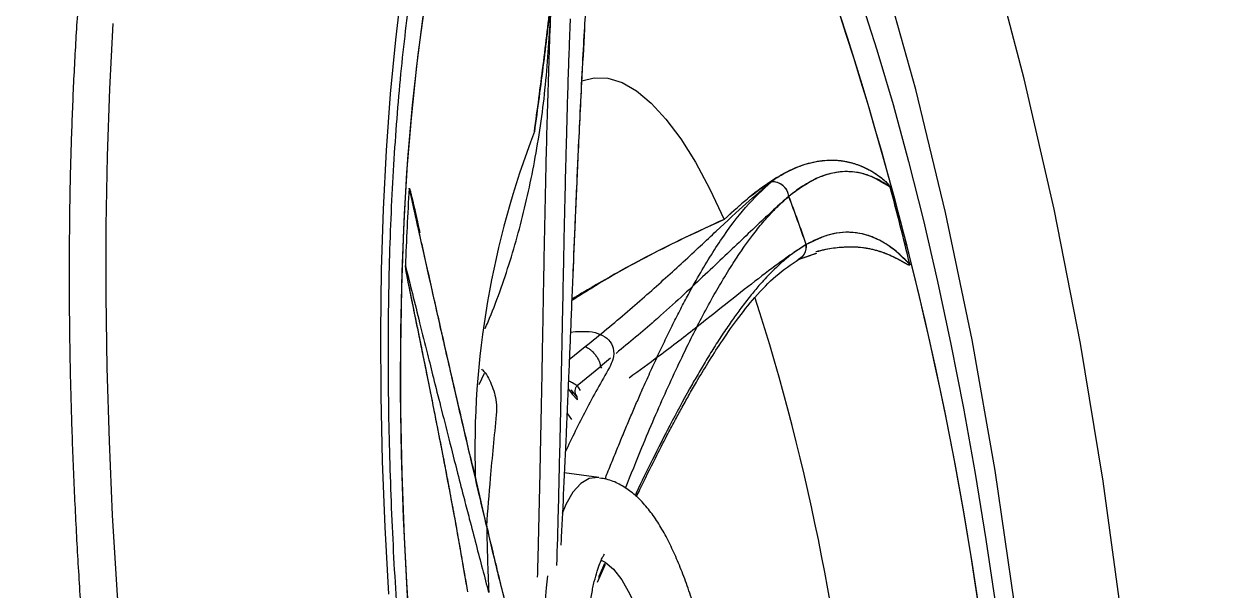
# Model space of a CAD drawing. Header units: inches. Extents: x 0 to 84, y -22 to 124.
# Drawn here: x 8.244 to 9.731, y 16.31 to 17.016 of the extents above; entities that cross this region are included whole.
import ezdxf

# ---------------------------------------------------------------- set-up
doc = ezdxf.new("R2010")
doc.units = ezdxf.units.IN
doc.header["$MEASUREMENT"] = 0
doc.layers.add('1', color=4, linetype='Continuous')
doc.layers.add('EXPORT', color=7, linetype='Continuous')
doc.layers.get('EXPORT').off()

# ---------------------------------------------------------------- blocks, each defined once
blk = doc.blocks.new('3.65 -1')
at = {"layer": '1', "color": 3, "linetype": 'Continuous', "lineweight": 25}
for p, q in [((0.3148, -0.4733), (0.3117, -0.4734)), ((0.4895, -0.4832), (0.503, -0.4914)), ((0.3579, -0.6189), (0.3685, -0.5768)), ((0.4337, -0.5932), (0.4423, -0.5883)), ((0.4722, -0.5929), (0.4649, -0.5974)), ((0.2285, -0.6032), (0.2497, -0.6155)), ((0.2509, -0.6142), (0.2363, -0.606)), ((0.4649, -0.5974), (0.4571, -0.603)), ((0.4603, -0.6032), (0.4627, -0.602)), ((0.4613, -0.6026), (0.4705, -0.5964)), ((0.4627, -0.602), (0.4664, -0.599)), ((0.475, -0.6045), (0.4952, -0.636)), ((0.5081, -0.5983), (0.5221, -0.6199)), ((0.542, -0.6035), (0.542, -0.61)), ((0.4952, -0.636), (0.493, -0.637)), ((0.5044, -0.6496), (0.4952, -0.636)), ((0.7052, -0.8792), (0.701, -0.8725)), ((0.7057, -0.8803), (0.701, -0.8727)), ((0.601, -0.8953), (0.6043, -0.9094)), ((0.601, -0.8956), (0.6044, -0.9099)), ((0.6043, -0.9094), (0.6065, -0.9184)), ((0.6044, -0.9099), (0.6066, -0.9192))]:
    blk.add_line(p, q, dxfattribs=at)
at = {"layer": '1', "linetype": 'Continuous', "lineweight": 25, "flags": 128}
blk.add_lwpolyline([(0.9863, -0.0785), (0.9057, -0.0655), (0.8226, -0.0535), (0.7372, -0.0426), (0.6497, -0.033), (0.5604, -0.0245), (0.4695, -0.0173), (0.3773, -0.0113), (0.2839, -0.0066), (0.1898, -0.0031), (0.095, -0.0009), (0, 0), (-0.0951, -0.0004), (-0.19, -0.0021), (-0.2844, -0.005), (-0.3781, -0.0093), (-0.4708, -0.0147), (-0.5623, -0.0215), (-0.6523, -0.0295), (-0.7405, -0.0386), (-0.8268, -0.049), (-0.9108, -0.0605)], dxfattribs=at)
at = {"layer": '1', "color": 3, "linetype": 'Continuous', "lineweight": 25, "flags": 128}
for points in [[(0.2421, -0.3429), (0.3255, -0.3475), (0.4077, -0.3533), (0.4885, -0.3603), (0.5676, -0.3686), (0.6446, -0.378), (0.7195, -0.3885), (0.7918, -0.4002), (0.8614, -0.413), (0.928, -0.4267), (0.9914, -0.4415)], [(0.2288, -0.3656), (0.31, -0.3701), (0.39, -0.3758), (0.4685, -0.3829), (0.5452, -0.3911), (0.6198, -0.4005), (0.6922, -0.4111), (0.7619, -0.4227), (0.8288, -0.4355), (0.8926, -0.4492), (0.953, -0.4639)], [(0.1735, -0.3632), (0.2545, -0.3669), (0.3346, -0.3717), (0.4134, -0.3778), (0.4907, -0.3851), (0.5661, -0.3936), (0.6395, -0.4032), (0.7105, -0.414), (0.7788, -0.4258), (0.8444, -0.4387), (0.9068, -0.4525), (0.9659, -0.4673)], [(0.3579, -0.6189), (0.3581, -0.618), (0.3581, -0.6069), (0.3531, -0.5958), (0.3434, -0.5849), (0.3289, -0.5744), (0.3185, -0.5686)], [(0.475, -0.6045), (0.4717, -0.6061), (0.4685, -0.6076)], [(0.2556, -0.61), (0.2522, -0.6154), (0.2425, -0.6246), (0.228, -0.6335), (0.2092, -0.6417), (0.1863, -0.6492), (0.1597, -0.6559), (0.1299, -0.6615), (0.0975, -0.6661), (0.063, -0.6696), (0.027, -0.6718), (-0.0098, -0.6728), (-0.0467, -0.6724), (-0.0832, -0.6708), (-0.1185, -0.668), (-0.152, -0.664), (-0.1832, -0.6588), (-0.2115, -0.6526), (-0.2363, -0.6455), (-0.2572, -0.6377), (-0.2739, -0.6291), (-0.286, -0.6201), (-0.2934, -0.6107), (-0.2934, -0.6107)], [(0.8519, -0.6518), (0.854, -0.6672), (0.8516, -0.6843), (0.8443, -0.7012), (0.832, -0.718), (0.8148, -0.7345), (0.793, -0.7506), (0.7665, -0.7662), (0.7355, -0.7812), (0.7002, -0.7956), (0.6608, -0.8093)], [(0.8519, -0.6518), (0.854, -0.6672), (0.8516, -0.6843), (0.8443, -0.7012), (0.832, -0.718), (0.8148, -0.7345), (0.793, -0.7506), (0.7665, -0.7662), (0.7355, -0.7812), (0.7002, -0.7956), (0.6608, -0.8093)], [(1.2717, -0.8955), (1.2464, -0.9072), (1.2014, -0.9259), (1.1522, -0.9439), (1.099, -0.9612), (1.042, -0.9776), (0.9815, -0.9931), (0.9175, -1.0077), (0.8504, -1.0213), (0.7804, -1.0339), (0.7077, -1.0454), (0.6325, -1.0557), (0.555, -1.065), (0.4757, -1.073), (0.3947, -1.0799), (0.3122, -1.0855), (0.2287, -1.0898), (0.1443, -1.0929), (0.0594, -1.0947), (0.0406, -1.095)]]:
    blk.add_lwpolyline(points, dxfattribs=at)
at = {"layer": '1', "color": 3, "linetype": 'Continuous', "lineweight": 25}
for centre, radius, start, end in [((0.1634, -3.752), 3.3786, 80.1433, 81.7764), ((0.1634, -3.7519), 3.3785, 80.1431, 81.7756), ((0.0045, -3.8065), 3.3472, 84.7339, 86.1251), ((0.2889, -1.5622), 1.0996, 62.5818, 85.5265), ((-0.0013, -1.6275), 1.1126, 77.3153, 89.5517), ((-0.0047, 1.9064), 2.8006, 268.0045, 281.643), ((0.2693, 0.6848), 1.6298, 282.37, 284.618), ((0.2693, 0.6846), 1.6298, 282.3702, 284.6182), ((-0.0119, 3.3639), 4.4387, 256.7037, 281.8458), ((-0.0126, 3.3615), 4.4364, 256.765, 281.9156), ((0.1178, 2.6247), 3.6867, 277.2024, 278.7427), ((0.1178, 2.6248), 3.6868, 277.2026, 278.7427)]:
    blk.add_arc(centre, radius, start, end, dxfattribs=at)
at = {"layer": '1', "linetype": 'Continuous', "lineweight": 25}
blk.add_open_spline([(1.7676, -0.5554), (1.7688, -0.554), (1.7758, -0.5452), (1.7855, -0.5285), (1.7964, -0.5052), (1.8033, -0.481), (1.8065, -0.456), (1.8055, -0.4301), (1.8, -0.4044), (1.7902, -0.3793), (1.7767, -0.3552), (1.7592, -0.3316), (1.7378, -0.3085), (1.7126, -0.286), (1.6839, -0.2641), (1.6516, -0.2428), (1.6159, -0.2222), (1.5768, -0.2022), (1.5345, -0.1828), (1.4889, -0.164), (1.4401, -0.1459), (1.3883, -0.1284), (1.3336, -0.1116), (1.276, -0.0955), (1.2156, -0.0802), (1.1527, -0.0656), (1.0873, -0.0518), (1.0196, -0.0388), (0.9497, -0.0267), (0.8778, -0.0155), (0.8041, -0.0051), (0.7287, 0.0043), (0.652, 0.0128), (0.574, 0.0204), (0.4953, 0.0269), (0.4161, 0.0325), (0.3373, 0.0371), (0.2606, 0.0407), (0.1905, 0.0431), (0.1291, 0.0447), (0.0607, 0.0459), (0.0123, 0.0461), (-0.019, 0.0462)], degree=3, knots=[0, 0, 0, 0, 0.004903, 0.0291008, 0.0532003, 0.0773195, 0.1017391, 0.1269196, 0.1534297, 0.1782475, 0.2036878, 0.2296701, 0.2560048, 0.2825136, 0.3090857, 0.3356414, 0.3621761, 0.3886889, 0.4151814, 0.4416557, 0.468114, 0.4945582, 0.5209896, 0.5474086, 0.5738155, 0.6002095, 0.6265892, 0.6529525, 0.6792959, 0.7056148, 0.7319022, 0.7581479, 0.7843366, 0.8104443, 0.8364308, 0.8622237, 0.8876783, 0.9124552, 0.9355279, 0.9543553, 0.970543, 1, 1, 1, 1], dxfattribs=at)
at = {"layer": '1', "color": 3, "linetype": 'Continuous', "lineweight": 25}
for points, knots in [([(-0.019, -0.3459), (0.0075, -0.346), (0.045, -0.3461), (0.1006, -0.3471), (0.1484, -0.3483), (0.2051, -0.3503), (0.2643, -0.3531), (0.3258, -0.3566), (0.3884, -0.361), (0.4516, -0.3662), (0.5147, -0.3723), (0.5774, -0.3792), (0.6392, -0.387), (0.6997, -0.3955), (0.7588, -0.4049), (0.8162, -0.4149), (0.8716, -0.4257), (0.9248, -0.4372), (0.9757, -0.4492), (1.024, -0.4618), (1.0697, -0.4749), (1.1125, -0.4885), (1.1524, -0.5025), (1.1893, -0.5167), (1.2231, -0.5312), (1.2537, -0.5459), (1.2811, -0.5606), (1.3052, -0.5753), (1.3262, -0.5898), (1.344, -0.604), (1.3587, -0.618), (1.3704, -0.6314), (1.3794, -0.6444), (1.3856, -0.6568), (1.3896, -0.6691), (1.3901, -0.677), (1.3904, -0.6812)], [0, 0, 0, 0, 0.035425, 0.05008, 0.074343, 0.099533, 0.126527, 0.154643, 0.183603, 0.213182, 0.243218, 0.273592, 0.304209, 0.334997, 0.365895, 0.396854, 0.427831, 0.458786, 0.489687, 0.5205, 0.551195, 0.581741, 0.612109, 0.64227, 0.672196, 0.701863, 0.73125, 0.760347, 0.789163, 0.817738, 0.846166, 0.874617, 0.903384, 0.933048, 0.964694, 1, 1, 1, 1]), ([(0.6466, -0.4081), (0.6348, -0.4097), (0.6103, -0.4131), (0.5729, -0.4181), (0.5371, -0.423), (0.5018, -0.4279), (0.4657, -0.4329), (0.4251, -0.4386), (0.3855, -0.4442), (0.3518, -0.449), (0.3214, -0.4534), (0.2918, -0.4578), (0.2604, -0.4624), (0.2405, -0.4654), (0.2307, -0.4669)], [0, 0, 0, 0, 0.077922, 0.161387, 0.250209, 0.3191, 0.402607, 0.50027, 0.605453, 0.688534, 0.750179, 0.834915, 0.918174, 1, 1, 1, 1]), ([(0.2342, -0.4411), (0.2478, -0.4403), (0.2779, -0.4386), (0.3202, -0.4357), (0.3614, -0.4326), (0.3933, -0.4301), (0.4236, -0.4276), (0.4496, -0.4254), (0.4763, -0.4231), (0.5022, -0.4208), (0.5274, -0.4185), (0.5497, -0.4165), (0.5683, -0.4148), (0.5833, -0.4134), (0.5989, -0.4119), (0.615, -0.4104), (0.6303, -0.4091), (0.6396, -0.4084), (0.6444, -0.4081), (0.6459, -0.4081), (0.6464, -0.4081), (0.6466, -0.4081), (0.6467, -0.4082)], [0, 0, 0, 0, 0.114041, 0.252205, 0.3313, 0.427284, 0.488869, 0.551032, 0.613779, 0.677115, 0.732309, 0.787917, 0.830125, 0.859175, 0.888974, 0.935242, 0.967506, 0.990143, 0.996617, 0.998673, 0.999422, 1, 1, 1, 1]), ([(0.2363, -0.441), (0.244, -0.4405), (0.26, -0.4396), (0.2861, -0.438), (0.3124, -0.4362), (0.3364, -0.4345), (0.3579, -0.4329), (0.3796, -0.4312), (0.4074, -0.429), (0.4434, -0.426), (0.4829, -0.4225), (0.5177, -0.4194), (0.5438, -0.417), (0.5642, -0.4151), (0.5819, -0.4135), (0.5996, -0.4118), (0.6163, -0.4103), (0.6312, -0.409), (0.6402, -0.4083), (0.6446, -0.4081), (0.6459, -0.4081), (0.6464, -0.4081), (0.6466, -0.4081), (0.6466, -0.4081)], [0, 0, 0, 0, 0.065167, 0.135869, 0.212272, 0.2742, 0.322003, 0.376226, 0.437003, 0.527469, 0.637487, 0.71773, 0.771009, 0.817748, 0.857831, 0.891158, 0.937764, 0.970339, 0.990891, 0.996828, 0.99874, 0.999446, 1, 1, 1, 1]), ([(0.7417, -0.4233), (0.7111, -0.4266), (0.6519, -0.4331), (0.5682, -0.4425), (0.4816, -0.4526), (0.3953, -0.4629), (0.3383, -0.4699), (0.3117, -0.4731)], [0, 0, 0, 0, 0.1983, 0.383977, 0.557019, 0.792773, 1, 1, 1, 1]), ([(0.7417, -0.4233), (0.7193, -0.4257), (0.6752, -0.4306), (0.6099, -0.4379), (0.5502, -0.4447), (0.4944, -0.4512), (0.4442, -0.4572), (0.3969, -0.4629), (0.3529, -0.4683), (0.3255, -0.4716), (0.3117, -0.4734)], [0, 0, 0, 0, 0.145408, 0.284998, 0.430831, 0.5467, 0.669364, 0.785052, 0.891131, 1, 1, 1, 1]), ([(0.7417, -0.4233), (0.7418, -0.4233), (0.7418, -0.4233), (0.7419, -0.4233), (0.742, -0.4234), (0.742, -0.4234), (0.7419, -0.4234), (0.7418, -0.4235), (0.7414, -0.4236), (0.7406, -0.4238), (0.7379, -0.4243), (0.7325, -0.425), (0.7254, -0.4259), (0.7178, -0.4268), (0.7105, -0.4277), (0.7029, -0.4285), (0.6946, -0.4294), (0.6888, -0.43), (0.6856, -0.4303), (0.6853, -0.4304)], [0, 0, 0, 0, 0.002176, 0.004072, 0.005842, 0.007668, 0.00972, 0.01212, 0.018229, 0.036558, 0.063663, 0.165576, 0.320016, 0.438178, 0.559502, 0.696062, 0.834953, 0.985188, 1, 1, 1, 1]), ([(0.7417, -0.4233), (0.7418, -0.4233), (0.7419, -0.4233), (0.7419, -0.4233), (0.742, -0.4234), (0.742, -0.4234), (0.7419, -0.4234), (0.7418, -0.4235), (0.7414, -0.4236), (0.7394, -0.4241), (0.7359, -0.4246), (0.7312, -0.4252), (0.7265, -0.4258), (0.721, -0.4265), (0.7131, -0.4274), (0.7025, -0.4286), (0.693, -0.4296), (0.6873, -0.4302), (0.6863, -0.4303)], [0, 0, 0, 0, 0.0031969, 0.0045934, 0.0059336, 0.0072866, 0.0087217, 0.0120459, 0.02141, 0.0351547, 0.1377387, 0.2054877, 0.2882871, 0.3861134, 0.4989225, 0.7023542, 0.9433178, 1, 1, 1, 1]), ([(0.3117, -0.4734), (0.3016, -0.4746), (0.279, -0.4774), (0.2432, -0.482), (0.2066, -0.487), (0.1748, -0.4914), (0.1486, -0.4951), (0.1266, -0.4982), (0.1055, -0.5013), (0.0904, -0.5035), (0.0822, -0.5047), (0.0806, -0.5049)], [0, 0, 0, 0, 0.112489, 0.25159, 0.417176, 0.559271, 0.661705, 0.770651, 0.86799, 0.973449, 1, 1, 1, 1]), ([(0.0847, -0.5047), (0.097, -0.5029), (0.1245, -0.4989), (0.1748, -0.4918), (0.2381, -0.4831), (0.2885, -0.4768), (0.3151, -0.4735)], [0, 0, 0, 0, 0.191915, 0.428138, 0.697519, 1, 1, 1, 1]), ([(0.3125, -0.4738), (0.3272, -0.472), (0.3561, -0.4685), (0.3868, -0.4648), (0.4019, -0.463)], [0, 0, 0, 0, 0.508956, 1, 1, 1, 1]), ([(0.4495, -0.5004), (0.4235, -0.4949), (0.3777, -0.4853), (0.3327, -0.4768), (0.3132, -0.4731)], [0, 0, 0, 0, 0.567497, 1, 1, 1, 1]), ([(0.5084, -0.4882), (0.508, -0.4886), (0.5025, -0.4937), (0.4876, -0.4993), (0.4677, -0.5031), (0.4548, -0.5012), (0.4495, -0.5004)], [0, 0, 0, 0, 0.0265, 0.365438, 0.738679, 1, 1, 1, 1]), ([(0.5581, -0.4984), (0.5607, -0.4999), (0.5747, -0.5081), (0.6015, -0.5216), (0.6385, -0.5388), (0.6904, -0.5601), (0.7595, -0.5836), (0.8475, -0.6066), (0.9073, -0.6167), (0.9379, -0.6219)], [0, 0, 0, 0, 0.022366, 0.122449, 0.223456, 0.325708, 0.537397, 0.762634, 1, 1, 1, 1]), ([(0.243, -0.5297), (0.2483, -0.5304), (0.2614, -0.5322), (0.2825, -0.535), (0.3062, -0.5382), (0.3297, -0.5413), (0.3529, -0.5444), (0.3761, -0.5475), (0.4019, -0.5508), (0.4307, -0.5546), (0.4624, -0.5587), (0.4944, -0.5628), (0.5264, -0.5669), (0.5586, -0.571), (0.5909, -0.5751), (0.6469, -0.5823), (0.7274, -0.5927), (0.8331, -0.6069), (0.9026, -0.617), (0.9379, -0.6221)], [0, 0, 0, 0, 0.023618, 0.058963, 0.093864, 0.128331, 0.162378, 0.196017, 0.229259, 0.274874, 0.320472, 0.366073, 0.4117, 0.457379, 0.50314, 0.549015, 0.694913, 0.844681, 1, 1, 1, 1]), ([(0.2548, -0.5552), (0.2771, -0.5582), (0.3319, -0.5658), (0.4217, -0.5777), (0.5036, -0.5884), (0.5679, -0.5967), (0.6126, -0.6025), (0.6588, -0.6085), (0.7029, -0.6143), (0.7437, -0.6197), (0.7831, -0.6251), (0.8232, -0.6306), (0.864, -0.6363), (0.8998, -0.6415), (0.921, -0.6447), (0.9303, -0.646)], [0, 0, 0, 0, 0.102879, 0.252471, 0.402022, 0.464249, 0.534193, 0.597201, 0.665689, 0.72661, 0.775762, 0.839106, 0.903831, 0.957397, 1, 1, 1, 1]), ([(0.6129, -0.6142), (0.6045, -0.6129), (0.5845, -0.6099), (0.554, -0.6053), (0.5223, -0.6005), (0.4766, -0.5936), (0.4191, -0.5847), (0.3514, -0.5742), (0.3058, -0.567), (0.2826, -0.5633), (0.2792, -0.5627)], [0, 0, 0, 0, 0.074944, 0.1776, 0.271689, 0.357359, 0.585203, 0.78707, 0.968726, 1, 1, 1, 1]), ([(-0.019, -0.567), (-0.0065, -0.5671), (0.0112, -0.5673), (0.0368, -0.5683), (0.0581, -0.5694), (0.0828, -0.5713), (0.1076, -0.5738), (0.1322, -0.5769), (0.1556, -0.5806), (0.1776, -0.5849), (0.1975, -0.5895), (0.2151, -0.5943), (0.2301, -0.5992), (0.2423, -0.6041), (0.2516, -0.6085), (0.258, -0.6123), (0.2615, -0.6147), (0.2626, -0.6161), (0.2624, -0.6157), (0.2624, -0.6157)], [0, 0, 0, 0, 0.090884, 0.127328, 0.18744, 0.24905, 0.314219, 0.381065, 0.448721, 0.516436, 0.583593, 0.64964, 0.714064, 0.776379, 0.836152, 0.893079, 0.947123, 0.998737, 1, 1, 1, 1]), ([(0.4928, -0.6469), (0.4764, -0.6351), (0.4452, -0.6126), (0.4106, -0.5909), (0.3942, -0.5807)], [0, 0, 0, 0, 0.524237, 1, 1, 1, 1]), ([(0.4823, -0.5944), (0.4812, -0.5961), (0.4785, -0.6006), (0.4763, -0.603), (0.475, -0.6045)], [0, 0, 0, 0, 0.389154, 1, 1, 1, 1]), ([(0.7952, -0.586), (0.8223, -0.5928), (0.8773, -0.6064), (0.9311, -0.6187), (0.9584, -0.625)], [0, 0, 0, 0, 0.492761, 1, 1, 1, 1]), ([(0.9611, -0.6256), (0.9339, -0.6194), (0.8792, -0.6069), (0.8233, -0.593), (0.7952, -0.586)], [0, 0, 0, 0, 0.497969, 1, 1, 1, 1]), ([(0.2319, -0.605), (0.232, -0.6051), (0.2331, -0.6061), (0.2348, -0.606), (0.2363, -0.606)], [0, 0, 0, 0, 0.08157, 1, 1, 1, 1]), ([(0.4571, -0.603), (0.4581, -0.6031), (0.46, -0.6032), (0.4618, -0.6024), (0.4627, -0.602)], [0, 0, 0, 0, 0.499999, 1, 1, 1, 1]), ([(0.475, -0.6045), (0.474, -0.6037), (0.4722, -0.6021), (0.469, -0.6009), (0.4656, -0.6007), (0.4637, -0.6016), (0.4627, -0.602)], [0, 0, 0, 0, 0.249999, 0.500001, 0.750001, 1, 1, 1, 1]), ([(0.4704, -0.5964), (0.4703, -0.5965), (0.4695, -0.597), (0.4676, -0.5975), (0.4658, -0.5975), (0.4649, -0.5974)], [0, 0, 0, 0, 0.058728, 0.529366, 1, 1, 1, 1]), ([(0.6608, -0.8093), (0.6454, -0.7634), (0.6229, -0.6965), (0.591, -0.6302), (0.581, -0.6094)], [0, 0, 0, 0, 0.6861974, 1, 1, 1, 1]), ([(-0.019, -0.7368), (-0.0054, -0.7367), (0.0136, -0.7365), (0.0414, -0.7354), (0.0647, -0.7342), (0.0918, -0.7321), (0.1192, -0.7294), (0.1468, -0.7258), (0.1737, -0.7216), (0.1996, -0.7166), (0.2242, -0.7109), (0.2472, -0.7044), (0.2685, -0.6973), (0.2881, -0.6892), (0.306, -0.6801), (0.322, -0.6696), (0.3359, -0.6577), (0.347, -0.644), (0.3544, -0.6313), (0.3564, -0.6227), (0.3571, -0.6198)], [0, 0, 0, 0, 0.076704, 0.107452, 0.158267, 0.210495, 0.266004, 0.323334, 0.381922, 0.441336, 0.501312, 0.561711, 0.622518, 0.683839, 0.745872, 0.808553, 0.869019, 0.923929, 0.974299, 1, 1, 1, 1]), ([(0.542, -0.61), (0.5416, -0.6158), (0.5409, -0.6273), (0.5355, -0.641), (0.5273, -0.6508), (0.516, -0.6553), (0.5039, -0.6539), (0.496, -0.6489), (0.4928, -0.6469)], [0, 0, 0, 0, 0.15744, 0.31461, 0.478921, 0.660342, 0.860124, 1, 1, 1, 1]), ([(0.5221, -0.6199), (0.5216, -0.6208), (0.5204, -0.6227), (0.5178, -0.6257), (0.5144, -0.6287), (0.5104, -0.6314), (0.5062, -0.6336), (0.502, -0.6352), (0.4983, -0.636), (0.4962, -0.636), (0.4952, -0.636)], [0, 0, 0, 0, 0.113299, 0.236063, 0.36606, 0.5, 0.633942, 0.763938, 0.886701, 1, 1, 1, 1]), ([(0.5221, -0.6199), (0.5284, -0.6297), (0.541, -0.6493), (0.5598, -0.6771), (0.5783, -0.7037), (0.5965, -0.729), (0.6204, -0.7617), (0.6489, -0.7997), (0.6793, -0.8405), (0.6936, -0.8616), (0.701, -0.8725)], [0, 0, 0, 0, 0.084281, 0.168842, 0.25393, 0.339803, 0.426735, 0.606708, 0.798198, 1, 1, 1, 1]), ([(0.6608, -0.8093), (0.6552, -0.7921), (0.6444, -0.7596), (0.6272, -0.7138), (0.6092, -0.6694), (0.5946, -0.6353), (0.5848, -0.6146), (0.5825, -0.6096)], [0, 0, 0, 0, 0.258481, 0.487172, 0.686619, 0.925454, 1, 1, 1, 1]), ([(0.6128, -0.6146), (0.6353, -0.618), (0.6846, -0.6255), (0.7637, -0.6377), (0.8428, -0.6502), (0.8936, -0.6588), (0.9156, -0.6625)], [0, 0, 0, 0, 0.219026, 0.478537, 0.77446, 1, 1, 1, 1]), ([(0.9492, -0.6674), (0.9371, -0.6654), (0.9102, -0.6608), (0.8648, -0.6533), (0.8154, -0.6454), (0.7696, -0.6382), (0.7298, -0.632), (0.6949, -0.6267), (0.6595, -0.6213), (0.6326, -0.6172), (0.6168, -0.6148), (0.6129, -0.6142)], [0, 0, 0, 0, 0.111662, 0.24974, 0.414109, 0.555159, 0.65684, 0.764985, 0.861608, 0.966292, 1, 1, 1, 1]), ([(0.3553, -0.6264), (0.3578, -0.6278), (0.3663, -0.6322), (0.3804, -0.6398), (0.3974, -0.649), (0.414, -0.6581), (0.4301, -0.6671), (0.4457, -0.6759), (0.4627, -0.6857), (0.4812, -0.6965), (0.5008, -0.7083), (0.5199, -0.72), (0.5382, -0.7316), (0.5559, -0.7432), (0.5729, -0.7547), (0.6009, -0.7744), (0.6368, -0.8023), (0.6754, -0.838), (0.6924, -0.861), (0.701, -0.8727)], [0, 0, 0, 0, 0.015125, 0.050778, 0.085982, 0.120749, 0.155092, 0.189023, 0.222554, 0.268567, 0.314561, 0.360558, 0.406582, 0.452659, 0.498819, 0.545092, 0.69226, 0.84333, 1, 1, 1, 1]), ([(0.3411, -0.6505), (0.3574, -0.6591), (0.3982, -0.6808), (0.4578, -0.7148), (0.5074, -0.7451), (0.5428, -0.7683), (0.5658, -0.7842), (0.5879, -0.8005), (0.6074, -0.8158), (0.6239, -0.8298), (0.6386, -0.8432), (0.6522, -0.8567), (0.6643, -0.8704), (0.6737, -0.8823), (0.6785, -0.8893), (0.6806, -0.8925)], [0, 0, 0, 0, 0.09998, 0.250056, 0.40009, 0.462518, 0.532689, 0.5959, 0.664609, 0.725727, 0.775038, 0.838587, 0.90352, 0.95726, 1, 1, 1, 1]), ([(0.3291, -0.6629), (0.3319, -0.6647), (0.3477, -0.6743), (0.3715, -0.6897), (0.398, -0.7071), (0.4171, -0.7201), (0.4326, -0.7309), (0.4477, -0.7416), (0.4656, -0.7546), (0.4863, -0.7703), (0.5104, -0.7898), (0.5361, -0.8122), (0.5621, -0.8381), (0.5862, -0.867), (0.596, -0.8861), (0.6013, -0.8963)], [0, 0, 0, 0, 0.019877, 0.11059, 0.178738, 0.224496, 0.263662, 0.306638, 0.353421, 0.421705, 0.499622, 0.596139, 0.711785, 0.846442, 1, 1, 1, 1]), ([(0.6185, -0.9074), (0.6165, -0.9032), (0.6122, -0.894), (0.6025, -0.8782), (0.5898, -0.861), (0.5758, -0.8449), (0.5622, -0.8308), (0.5492, -0.8183), (0.535, -0.8055), (0.52, -0.7926), (0.5038, -0.7794), (0.4873, -0.7666), (0.4713, -0.7547), (0.4473, -0.7373), (0.4151, -0.7151), (0.3739, -0.6883), (0.3462, -0.6707), (0.3318, -0.662), (0.3308, -0.6614)], [0, 0, 0, 0, 0.056902, 0.127265, 0.211025, 0.282903, 0.334719, 0.389828, 0.439066, 0.492412, 0.54702, 0.598291, 0.645283, 0.68807, 0.801865, 0.902686, 0.993413, 1, 1, 1, 1]), ([(0.6806, -0.8922), (0.676, -0.8856), (0.6668, -0.8727), (0.6497, -0.8498), (0.631, -0.8253), (0.611, -0.7992), (0.583, -0.7621), (0.549, -0.7167), (0.5212, -0.6749), (0.5095, -0.6573)], [0, 0, 0, 0, 0.133746, 0.261359, 0.383163, 0.499459, 0.610521, 0.836444, 1, 1, 1, 1]), ([(0.6185, -0.9072), (0.6138, -0.8979), (0.6046, -0.8796), (0.5837, -0.8447), (0.5594, -0.8058), (0.5313, -0.761), (0.5036, -0.7163), (0.4849, -0.6834), (0.4772, -0.67)], [0, 0, 0, 0, 0.1835091, 0.3610108, 0.5330775, 0.6988179, 0.876722, 1, 1, 1, 1]), ([(0.6608, -0.8093), (0.6697, -0.8214), (0.6878, -0.846), (0.6993, -0.868), (0.7052, -0.8792)], [0, 0, 0, 0, 0.492781, 1, 1, 1, 1]), ([(0.7057, -0.8803), (0.6999, -0.8692), (0.6883, -0.8468), (0.67, -0.8218), (0.6608, -0.8093)], [0, 0, 0, 0, 0.497968, 1, 1, 1, 1]), ([(0.6806, -0.8922), (0.6819, -0.8922), (0.6845, -0.892), (0.6883, -0.8908), (0.692, -0.8888), (0.6952, -0.8861), (0.6978, -0.8829), (0.7003, -0.8784), (0.7007, -0.8748), (0.701, -0.8725)], [0, 0, 0, 0, 0.12141, 0.249103, 0.380727, 0.513444, 0.644273, 0.770475, 1, 1, 1, 1]), ([(0.6806, -0.8925), (0.6831, -0.8922), (0.6869, -0.8917), (0.6915, -0.8893), (0.6948, -0.8867), (0.6975, -0.8836), (0.7002, -0.879), (0.7007, -0.8752), (0.701, -0.8727)], [0, 0, 0, 0, 0.234644, 0.362491, 0.494053, 0.626492, 0.756856, 1, 1, 1, 1]), ([(0.7052, -0.8792), (0.709, -0.8882), (0.7173, -0.9079), (0.7213, -0.9354), (0.7195, -0.9545), (0.7168, -0.9654), (0.7157, -0.969), (0.7145, -0.9726), (0.7131, -0.9762), (0.7115, -0.9798), (0.7092, -0.9846), (0.706, -0.9903), (0.7018, -0.9966), (0.6977, -1.002), (0.6933, -1.0071), (0.6888, -1.0117), (0.6844, -1.0154), (0.6814, -1.0177), (0.6795, -1.0187), (0.6788, -1.019), (0.6784, -1.0191), (0.6783, -1.0191), (0.6782, -1.0191)], [0, 0, 0, 0, 0.1557294, 0.3393013, 0.5252982, 0.5514284, 0.5779765, 0.6049458, 0.6323388, 0.6601585, 0.6884077, 0.746188, 0.7982345, 0.8444556, 0.8847724, 0.9334498, 0.96796, 0.9902731, 0.9966567, 0.9986865, 0.9994265, 1, 1, 1, 1]), ([(0.7057, -0.8803), (0.7071, -0.8835), (0.7101, -0.8901), (0.7138, -0.9001), (0.7169, -0.9106), (0.7191, -0.9216), (0.7204, -0.933), (0.7204, -0.9429), (0.7197, -0.9509), (0.7188, -0.9571), (0.7175, -0.963), (0.7158, -0.9691), (0.7136, -0.9752), (0.7105, -0.9822), (0.7066, -0.9895), (0.7019, -0.9966), (0.6974, -1.0024), (0.6928, -1.0076), (0.6884, -1.0121), (0.6842, -1.0157), (0.6813, -1.0178), (0.6795, -1.0187), (0.6787, -1.019), (0.6784, -1.0191), (0.6783, -1.0191), (0.6782, -1.0191)], [0, 0, 0, 0, 0.054642, 0.113859, 0.177765, 0.246485, 0.320155, 0.398922, 0.446438, 0.487571, 0.530535, 0.575359, 0.622076, 0.670716, 0.739156, 0.798534, 0.848643, 0.889309, 0.936854, 0.969999, 0.9908, 0.996799, 0.998729, 0.999441, 1, 1, 1, 1]), ([(0.6185, -0.9072), (0.6161, -0.9069), (0.6111, -0.9063), (0.6047, -0.9023), (0.6024, -0.898), (0.6012, -0.8959)], [0, 0, 0, 0, 0.322542, 0.667319, 1, 1, 1, 1]), ([(0.6013, -0.8963), (0.6025, -0.8983), (0.6048, -0.9026), (0.6112, -0.9066), (0.6161, -0.9071), (0.6185, -0.9074)], [0, 0, 0, 0, 0.333989, 0.679474, 1, 1, 1, 1]), ([(0.6782, -1.0191), (0.685, -1.0104), (0.6987, -0.9929), (0.7056, -0.9624), (0.7017, -0.9293), (0.6877, -0.9046), (0.6806, -0.8922)], [0, 0, 0, 0, 0.25023, 0.500302, 0.750202, 1, 1, 1, 1]), ([(0.6782, -1.0191), (0.6805, -1.0165), (0.6853, -1.011), (0.6915, -1.002), (0.6963, -0.9931), (0.7, -0.9838), (0.7027, -0.9738), (0.7041, -0.9624), (0.7037, -0.9509), (0.7022, -0.9407), (0.6999, -0.9319), (0.6969, -0.9231), (0.6927, -0.9134), (0.6873, -0.903), (0.6829, -0.8959), (0.6806, -0.8925)], [0, 0, 0, 0, 0.07794, 0.161392, 0.250171, 0.318209, 0.401717, 0.500208, 0.593768, 0.669368, 0.727504, 0.786962, 0.859456, 0.930456, 1, 1, 1, 1]), ([(0.5801, -1.0329), (0.58, -1.0329), (0.5799, -1.0329), (0.5798, -1.0329), (0.5797, -1.0329), (0.5796, -1.0329), (0.5794, -1.0328), (0.5793, -1.0327), (0.579, -1.0323), (0.5793, -1.0315), (0.5799, -1.0304), (0.5806, -1.0293), (0.5816, -1.0278), (0.5829, -1.026), (0.5845, -1.0237), (0.5865, -1.021), (0.5886, -1.0178), (0.591, -1.0142), (0.5934, -1.0102), (0.5958, -1.0061), (0.5979, -1.0019), (0.5997, -0.9979), (0.6016, -0.9936), (0.6033, -0.9891), (0.6049, -0.9842), (0.6067, -0.9775), (0.6092, -0.9658), (0.6106, -0.9489), (0.6101, -0.9322), (0.6086, -0.9222), (0.6081, -0.9192)], [0, 0, 0, 0, 0.000463, 0.000859, 0.001052, 0.001251, 0.001699, 0.002919, 0.004693, 0.017961, 0.028507, 0.041846, 0.057975, 0.076887, 0.102417, 0.131922, 0.165371, 0.20273, 0.243959, 0.289014, 0.325706, 0.36408, 0.404118, 0.4458, 0.489108, 0.534021, 0.620748, 0.789462, 0.937272, 1, 1, 1, 1]), ([(0.58, -1.0329), (0.58, -1.0329), (0.5799, -1.0329), (0.5798, -1.0329), (0.5797, -1.0329), (0.5796, -1.0329), (0.5795, -1.0329), (0.5794, -1.0328), (0.5793, -1.0328), (0.5791, -1.0326), (0.5791, -1.0319), (0.5798, -1.0306), (0.581, -1.0287), (0.5827, -1.0263), (0.5847, -1.0236), (0.5868, -1.0206), (0.589, -1.0174), (0.5915, -1.0136), (0.5941, -1.0092), (0.5964, -1.005), (0.5985, -1.0009), (0.6002, -0.997), (0.602, -0.9927), (0.6038, -0.9878), (0.6055, -0.9823), (0.6075, -0.9748), (0.6098, -0.962), (0.6107, -0.9446), (0.6098, -0.9288), (0.6084, -0.9203), (0.6081, -0.9184)], [0, 0, 0, 0, 0.000316, 0.000595, 0.000852, 0.001109, 0.001386, 0.0017, 0.00248, 0.004791, 0.008209, 0.0254, 0.047343, 0.073312, 0.105462, 0.134567, 0.168688, 0.207791, 0.251837, 0.30078, 0.333083, 0.369387, 0.409661, 0.45387, 0.501976, 0.553934, 0.649014, 0.822485, 0.960465, 1, 1, 1, 1]), ([(0.58, -1.0329), (0.5882, -1.0262), (0.604, -1.0132), (0.6191, -0.9919), (0.6285, -0.9673), (0.6301, -0.9396), (0.6222, -0.9175), (0.6185, -0.9072)], [0, 0, 0, 0, 0.1983, 0.383977, 0.557019, 0.792773, 1, 1, 1, 1]), ([(0.5801, -1.0329), (0.5862, -1.028), (0.5981, -1.0185), (0.6118, -1.0026), (0.6212, -0.9869), (0.6268, -0.9709), (0.629, -0.9553), (0.6282, -0.9395), (0.6249, -0.9237), (0.6206, -0.9129), (0.6185, -0.9074)], [0, 0, 0, 0, 0.145417, 0.285013, 0.430847, 0.54672, 0.669381, 0.785067, 0.891138, 1, 1, 1, 1])]:
    blk.add_open_spline(points, degree=3, knots=knots, dxfattribs=at)
blk = doc.blocks.new('2026 RELAY')
at = {"color": 8, "linetype": 'Continuous', "lineweight": 25, "flags": 128}
for points in [[(9.6416, 14.5683), (9.6525, 14.7309), (9.6584, 14.8984), (9.6592, 15.0698), (9.655, 15.244), (9.6458, 15.4198), (9.6316, 15.5962), (9.6125, 15.7721), (9.5887, 15.9463), (9.5603, 16.1177), (9.5275, 16.2853), (9.4904, 16.4479), (9.4494, 16.6047)], [(9.5116, 14.6405), (9.5218, 14.7964), (9.527, 14.9571), (9.5272, 15.1215), (9.5224, 15.2885), (9.5126, 15.4569), (9.4979, 15.6257), (9.4783, 15.7936), (9.4541, 15.9596), (9.4254, 16.1224), (9.3923, 16.281), (9.3552, 16.4343), (9.3142, 16.5812)]]:
    blk.add_lwpolyline(points, dxfattribs=at)
at = {"layer": '1', "color": 3, "linetype": 'Continuous', "lineweight": 25}
for points, knots in [([(13.0329, 19.54), (13.033, 19.5289), (13.0331, 19.5067), (13.0329, 19.4735), (13.0326, 19.4402), (13.032, 19.407), (13.0312, 19.3738), (13.0302, 19.3406), (13.029, 19.3074), (13.0276, 19.2743), (13.026, 19.2411), (13.0241, 19.2081), (13.022, 19.175), (13.0198, 19.142), (13.0173, 19.109), (13.0146, 19.0761), (13.0116, 19.0432), (13.0085, 19.0103), (13.0051, 18.9776), (13.0016, 18.9448), (12.9978, 18.9122), (12.9938, 18.8796), (12.9896, 18.8471), (12.9852, 18.8146), (12.9805, 18.7822), (12.9757, 18.75), (12.9707, 18.7177), (12.9654, 18.6856), (12.9599, 18.6536), (12.9543, 18.6216), (12.9484, 18.5898), (12.9423, 18.558), (12.936, 18.5264), (12.9295, 18.4949), (12.9228, 18.4634), (12.9159, 18.4321), (12.9088, 18.4009), (12.9015, 18.3698), (12.8939, 18.3388), (12.8862, 18.308), (12.8783, 18.2773), (12.8702, 18.2467), (12.8619, 18.2163), (12.8534, 18.186), (12.8447, 18.1558), (12.8358, 18.1258), (12.8267, 18.0959), (12.8174, 18.0662), (12.808, 18.0366), (12.7983, 18.0072), (12.7885, 17.978), (12.7785, 17.9489), (12.7682, 17.92), (12.7578, 17.8912), (12.7473, 17.8626), (12.7365, 17.8342), (12.7256, 17.806), (12.7144, 17.7779), (12.7032, 17.75), (12.6401, 17.5977), (12.5117, 17.335), (12.2944, 17.0022), (12.0525, 16.724), (11.7929, 16.5066), (11.5234, 16.3547), (11.2513, 16.2718), (10.9839, 16.2598), (10.7275, 16.3194), (10.4874, 16.4489), (10.2675, 16.6451), (10.0711, 16.9036), (9.9003, 17.219), (9.7569, 17.5845), (9.642, 17.9927), (9.5563, 18.4346), (9.5159, 18.7686), (9.499, 18.9732), (9.4938, 19.0436), (9.4893, 19.1141), (9.4854, 19.1849), (9.4822, 19.2559), (9.4796, 19.3269), (9.4777, 19.3981), (9.4764, 19.4694), (9.476, 19.5169), (9.4759, 19.5406)], [0, 0, 0, 0, 0.003233, 0.006466, 0.009699, 0.012933, 0.016166, 0.019399, 0.022632, 0.025865, 0.029099, 0.032332, 0.035565, 0.038798, 0.042032, 0.045265, 0.048498, 0.051731, 0.054964, 0.058198, 0.061431, 0.064664, 0.067897, 0.07113, 0.074363, 0.077596, 0.080829, 0.084062, 0.087295, 0.090528, 0.093761, 0.096994, 0.100227, 0.10346, 0.106693, 0.109926, 0.113159, 0.116391, 0.119624, 0.122857, 0.12609, 0.129322, 0.132555, 0.135787, 0.13902, 0.142253, 0.145485, 0.148718, 0.15195, 0.155183, 0.158415, 0.161648, 0.16488, 0.168112, 0.171345, 0.174577, 0.177809, 0.181042, 0.184274, 0.187506, 0.23438, 0.281255, 0.328137, 0.375025, 0.421915, 0.468798, 0.515672, 0.562545, 0.609424, 0.656306, 0.703187, 0.750065, 0.796942, 0.843826, 0.890719, 0.937613, 0.944546, 0.951479, 0.958412, 0.965344, 0.972276, 0.979208, 0.986139, 0.99307, 1, 1, 1, 1]), ([(8.1482, 15.9179), (8.1518, 16.0638), (8.1595, 16.2071), (8.1774, 16.4182), (8.1845, 16.4882), (8.2006, 16.6241), (8.2096, 16.6903), (8.2296, 16.8194), (8.2406, 16.8822), (8.2586, 16.9739), (8.2648, 17.004), (8.2778, 17.0634), (8.2846, 17.0927), (8.3196, 17.2367), (8.351, 17.3412), (8.4032, 17.4832), (8.4214, 17.528), (8.4502, 17.5914), (8.46, 17.612), (8.48, 17.6516), (8.4902, 17.6707), (8.5418, 17.762), (8.5856, 17.8228), (8.6553, 17.8964), (8.6792, 17.9179), (8.7285, 17.9549), (8.7535, 17.9702), (8.8296, 18.0063), (8.8818, 18.0177), (8.949, 18.0163), (8.9625, 18.0152), (8.9898, 18.0115), (9.0035, 18.0088), (9.0447, 17.9984), (9.0722, 17.9883), (9.1546, 17.9489), (9.2095, 17.9105), (9.278, 17.8469), (9.2917, 17.8334), (9.3191, 17.8048), (9.3327, 17.7898), (9.3732, 17.7426), (9.3997, 17.7084), (9.4778, 17.5977), (9.5278, 17.5132), (9.5993, 17.3694), (9.6226, 17.3184), (9.6669, 17.2127), (9.688, 17.1578), (9.7481, 16.9869), (9.7838, 16.8649), (9.8222, 16.7014), (9.8296, 16.6681), (9.8436, 16.6012), (9.8502, 16.5675), (9.8688, 16.4655), (9.8796, 16.3966), (9.8983, 16.2567), (9.906, 16.1857), (9.9152, 16.0778), (9.9179, 16.0415), (9.9224, 15.9685), (9.9242, 15.9317), (9.9256, 15.8949)], [0, 0, 0, 0, 0.0625, 0.0625, 0.09375, 0.09375, 0.125, 0.125, 0.15625, 0.15625, 0.171875, 0.171875, 0.1875, 0.1875, 0.25, 0.25, 0.28125, 0.28125, 0.296875, 0.296875, 0.3125, 0.3125, 0.375, 0.375, 0.40625, 0.40625, 0.4375, 0.4375, 0.5, 0.5, 0.515625, 0.515625, 0.53125, 0.53125, 0.5625, 0.5625, 0.625, 0.625, 0.640625, 0.640625, 0.65625, 0.65625, 0.6875, 0.6875, 0.75, 0.75, 0.78125, 0.78125, 0.8125, 0.8125, 0.875, 0.875, 0.890625, 0.890625, 0.90625, 0.90625, 0.9375, 0.9375, 0.96875, 0.96875, 0.984375, 0.984375, 1, 1, 1, 1])]:
    blk.add_open_spline(points, degree=3, knots=knots, dxfattribs=at)
at = {"layer": 'EXPORT', "color": 1, "rotation": 96.2437807435602}
blk.add_blockref('3.65 -1', (8.3841, 15.5276), dxfattribs=at)

msp = doc.modelspace()

# ---------------------------------------------------------------- block references
msp.add_blockref('2026 RELAY', (0, 0.5))

doc.saveas('drawing.dxf')
